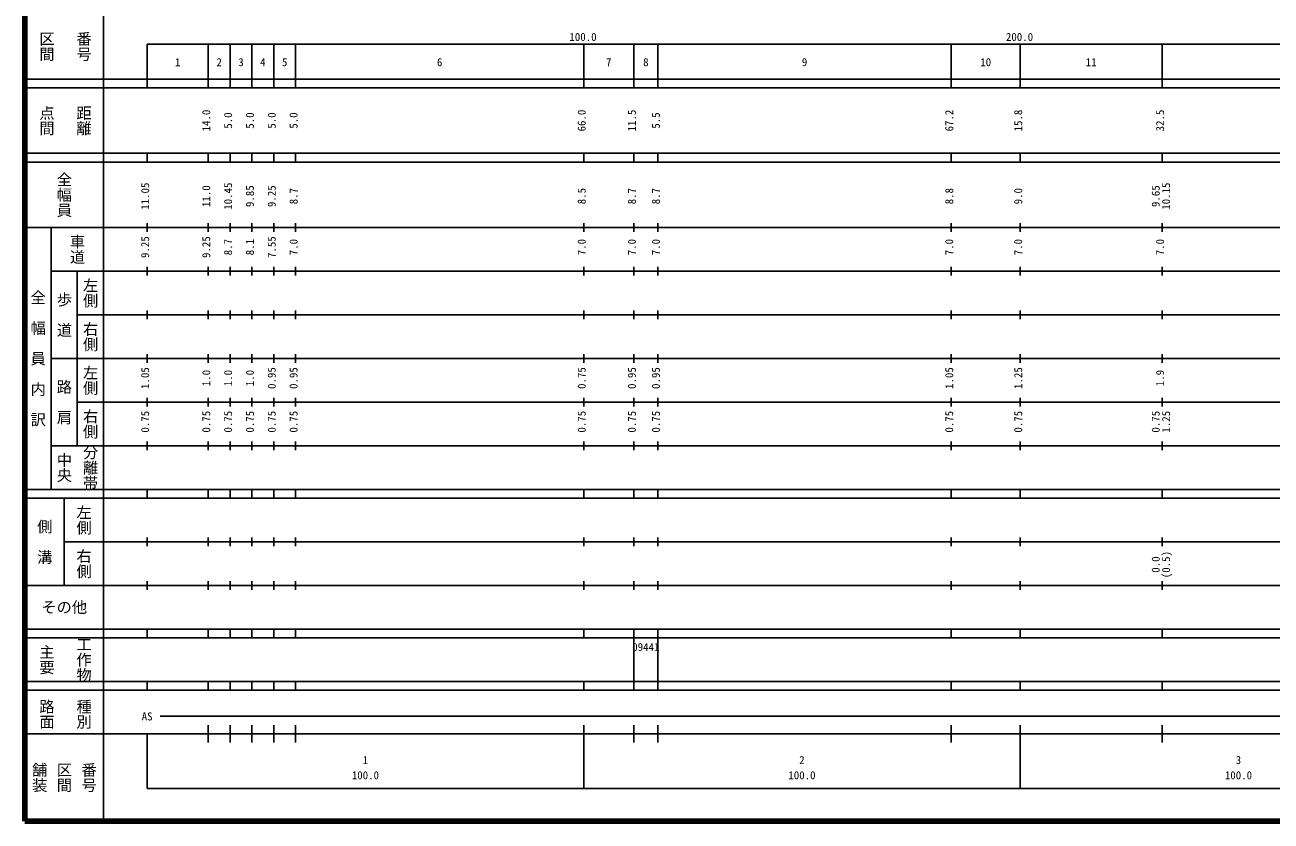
# Model space of a CAD drawing. Units: millimetres on the paper, enlarged 1000 times. Extents: x 40000 to 680000, y 20000 to 380000.
# Drawn here: x 40000 to 325470, y 20000 to 202409 of the extents above; entities that cross this region are included whole.
import ezdxf
from ezdxf.enums import TextEntityAlignment as Align

# ---------------------------------------------------------------- set-up
doc = ezdxf.new("R2010")
doc.units = ezdxf.units.MM
doc.header["$LTSCALE"] = 1000
doc.layers.add('M-TTL', color=2, linetype='Continuous', lineweight=140)
doc.layers.add('M-TTL-BAND', color=7, linetype='Continuous', lineweight=25)
doc.styles.add('@ＭＳ ゴシック', font='')
doc.styles.add('ＭＳ ゴシック', font='')
doc.styles.get('@ＭＳ ゴシック').set_extended_font_data('@MS Gothic')
doc.styles.get('ＭＳ ゴシック').set_extended_font_data('MS Gothic')

msp = doc.modelspace()

# ---------------------------------------------------------------- linework, layer by layer
at = {"layer": 'M-TTL'}
for p, q in [((40000, 380000), (40000, 20000)), ((40000, 20000), (680000, 20000))]:
    msp.add_line(p, q, dxfattribs=at)
at = {"layer": 'M-TTL-BAND'}
for p, q in [((58000, 370000), (58000, 20000)), ((68000, 198000), (579000, 198000)), ((68000, 198000), (68000, 188000)), ((82000, 188000), (82000, 198000)), ((87000, 188000), (87000, 198000)), ((92000, 188000), (92000, 198000)), ((97000, 188000), (97000, 198000)), ((102000, 188000), (102000, 198000)), ((168000, 188000), (168000, 198000)), ((179500, 188000), (179500, 198000)), ((185000, 188000), (185000, 198000)), ((252200, 188000), (252200, 198000)), ((268000, 188000), (268000, 198000)), ((300500, 188000), (300500, 198000)), ((40000, 190000), (579000, 190000)), ((40000, 188000), (579000, 188000)), ((40000, 173000), (579000, 173000)), ((68000, 171000), (68000, 173000)), ((82000, 171000), (82000, 173000)), ((87000, 171000), (87000, 173000)), ((92000, 171000), (92000, 173000)), ((97000, 171000), (97000, 173000)), ((102000, 171000), (102000, 173000)), ((168000, 171000), (168000, 173000)), ((179500, 171000), (179500, 173000)), ((185000, 171000), (185000, 173000)), ((252200, 171000), (252200, 173000)), ((268000, 171000), (268000, 173000)), ((300500, 171000), (300500, 173000)), ((40000, 171000), (579000, 171000)), ((40000, 156000), (579000, 156000)), ((46000, 96000), (46000, 156000)), ((68000, 155000), (68000, 157000)), ((82000, 155000), (82000, 157000)), ((87000, 155000), (87000, 157000)), ((92000, 155000), (92000, 157000)), ((97000, 155000), (97000, 157000)), ((102000, 155000), (102000, 157000)), ((168000, 155000), (168000, 157000)), ((179500, 155000), (179500, 157000)), ((185000, 155000), (185000, 157000)), ((252200, 155000), (252200, 157000)), ((268000, 155000), (268000, 157000)), ((300500, 155000), (300500, 157000)), ((46000, 146000), (579000, 146000)), ((52000, 146000), (52000, 106000)), ((68000, 145000), (68000, 147000)), ((82000, 145000), (82000, 147000)), ((87000, 145000), (87000, 147000)), ((92000, 145000), (92000, 147000)), ((97000, 145000), (97000, 147000)), ((102000, 145000), (102000, 147000)), ((168000, 145000), (168000, 147000)), ((179500, 145000), (179500, 147000)), ((185000, 145000), (185000, 147000)), ((252200, 145000), (252200, 147000)), ((268000, 145000), (268000, 147000)), ((300500, 145000), (300500, 147000)), ((52000, 136000), (579000, 136000)), ((68000, 135000), (68000, 137000)), ((82000, 135000), (82000, 137000)), ((87000, 135000), (87000, 137000)), ((92000, 135000), (92000, 137000)), ((97000, 135000), (97000, 137000)), ((102000, 135000), (102000, 137000)), ((168000, 135000), (168000, 137000)), ((179500, 135000), (179500, 137000)), ((185000, 135000), (185000, 137000)), ((252200, 135000), (252200, 137000)), ((268000, 135000), (268000, 137000)), ((300500, 135000), (300500, 137000)), ((46000, 126000), (579000, 126000)), ((68000, 125000), (68000, 127000)), ((82000, 125000), (82000, 127000)), ((87000, 125000), (87000, 127000)), ((92000, 125000), (92000, 127000)), ((97000, 125000), (97000, 127000)), ((102000, 125000), (102000, 127000)), ((168000, 125000), (168000, 127000)), ((179500, 125000), (179500, 127000)), ((185000, 125000), (185000, 127000)), ((252200, 125000), (252200, 127000)), ((268000, 125000), (268000, 127000)), ((300500, 125000), (300500, 127000)), ((52000, 116000), (579000, 116000)), ((68000, 115000), (68000, 117000)), ((82000, 115000), (82000, 117000)), ((87000, 115000), (87000, 117000)), ((92000, 115000), (92000, 117000)), ((97000, 115000), (97000, 117000)), ((102000, 115000), (102000, 117000)), ((168000, 115000), (168000, 117000)), ((179500, 115000), (179500, 117000)), ((185000, 115000), (185000, 117000)), ((252200, 115000), (252200, 117000)), ((268000, 115000), (268000, 117000)), ((300500, 115000), (300500, 117000)), ((46000, 106000), (579000, 106000)), ((68000, 105000), (68000, 107000)), ((82000, 105000), (82000, 107000)), ((87000, 105000), (87000, 107000)), ((92000, 105000), (92000, 107000)), ((97000, 105000), (97000, 107000)), ((102000, 105000), (102000, 107000)), ((168000, 105000), (168000, 107000)), ((179500, 105000), (179500, 107000)), ((185000, 105000), (185000, 107000)), ((252200, 105000), (252200, 107000)), ((268000, 105000), (268000, 107000)), ((300500, 105000), (300500, 107000)), ((40000, 96000), (579000, 96000)), ((68000, 94000), (68000, 96000)), ((82000, 94000), (82000, 96000)), ((87000, 94000), (87000, 96000)), ((92000, 94000), (92000, 96000)), ((97000, 94000), (97000, 96000)), ((102000, 94000), (102000, 96000)), ((168000, 94000), (168000, 96000)), ((179500, 94000), (179500, 96000)), ((185000, 94000), (185000, 96000)), ((252200, 94000), (252200, 96000)), ((268000, 94000), (268000, 96000)), ((300500, 94000), (300500, 96000)), ((40000, 94000), (579000, 94000)), ((49000, 94000), (49000, 74000)), ((49000, 84000), (579000, 84000)), ((68000, 83000), (68000, 85000)), ((82000, 83000), (82000, 85000)), ((87000, 83000), (87000, 85000)), ((92000, 83000), (92000, 85000)), ((97000, 83000), (97000, 85000)), ((102000, 83000), (102000, 85000)), ((168000, 83000), (168000, 85000)), ((179500, 83000), (179500, 85000)), ((185000, 83000), (185000, 85000)), ((252200, 83000), (252200, 85000)), ((268000, 83000), (268000, 85000)), ((300500, 83000), (300500, 85000)), ((68000, 73000), (68000, 75000)), ((82000, 73000), (82000, 75000)), ((87000, 73000), (87000, 75000)), ((92000, 73000), (92000, 75000)), ((97000, 73000), (97000, 75000)), ((102000, 73000), (102000, 75000)), ((168000, 73000), (168000, 75000)), ((179500, 73000), (179500, 75000)), ((185000, 73000), (185000, 75000)), ((252200, 73000), (252200, 75000)), ((268000, 73000), (268000, 75000)), ((300500, 73000), (300500, 75000)), ((40000, 74000), (579000, 74000)), ((40000, 64000), (579000, 64000)), ((68000, 62000), (68000, 64000)), ((82000, 62000), (82000, 64000)), ((87000, 62000), (87000, 64000)), ((92000, 62000), (92000, 64000)), ((97000, 62000), (97000, 64000)), ((102000, 62000), (102000, 64000)), ((168000, 62000), (168000, 64000)), ((179500, 62000), (179500, 64000)), ((185000, 62000), (185000, 64000)), ((252200, 62000), (252200, 64000)), ((268000, 62000), (268000, 64000)), ((300500, 62000), (300500, 64000)), ((40000, 62000), (579000, 62000)), ((179500, 52000), (179500, 62000)), ((185000, 52000), (185000, 62000)), ((40000, 52000), (579000, 52000)), ((68000, 50000), (68000, 52000)), ((82000, 50000), (82000, 52000)), ((87000, 50000), (87000, 52000)), ((92000, 50000), (92000, 52000)), ((97000, 50000), (97000, 52000)), ((102000, 50000), (102000, 52000)), ((168000, 50000), (168000, 52000)), ((179500, 50000), (179500, 52000)), ((185000, 50000), (185000, 52000)), ((252200, 50000), (252200, 52000)), ((268000, 50000), (268000, 52000)), ((300500, 50000), (300500, 52000)), ((40000, 50000), (579000, 50000)), ((71000, 44000), (565000, 44000)), ((40000, 40000), (579000, 40000)), ((68000, 40000), (68000, 27500)), ((82000, 38000), (82000, 42000)), ((87000, 38000), (87000, 42000)), ((92000, 38000), (92000, 42000)), ((97000, 38000), (97000, 42000)), ((102000, 38000), (102000, 42000)), ((168000, 27500), (168000, 42000)), ((179500, 38000), (179500, 42000)), ((185000, 38000), (185000, 42000)), ((252200, 38000), (252200, 42000)), ((268000, 27500), (268000, 42000)), ((300500, 38000), (300500, 42000)), ((68000, 27500), (579000, 27500))]:
    msp.add_line(p, q, dxfattribs=at)

# ---------------------------------------------------------------- texts
at = {"layer": 'M-TTL-BAND', "style": '@ＭＳ ゴシック'}
for s, p in [('区間', (45000, 197500)), ('番号', (53500, 197500)), ('点間', (45000, 180500)), ('距離', (53500, 180500)), ('全幅員', (49000, 163500)), ('車道', (52000, 151000)), ('左側', (55000, 141000)), ('全\u3000幅\u3000員\u3000内\u3000訳', (43000, 126000)), ('歩\u3000道', (49000, 136000)), ('右側', (55000, 131000)), ('左側', (55000, 121000)), ('路\u3000肩', (49000, 116000)), ('右側', (55000, 111000)), ('分離帯', (55000, 101000)), ('中央', (49000, 101000)), ('左側', (53500, 89000)), ('側\u3000溝', (44500, 84000)), ('右側', (53500, 79000)), ('主要', (45000, 57000)), ('工作物', (53500, 57000)), ('路面', (45000, 44500)), ('種別', (53500, 44500)), ('舗装', (43333, 30000)), ('区間', (49000, 30000)), ('番号', (54667, 30000))]:
    msp.add_text(s, height=2566, rotation=270, dxfattribs=at).set_placement(p, align=Align.MIDDLE_CENTER)
at = {"layer": 'M-TTL-BAND', "style": 'ＭＳ ゴシック'}
for s, p in [('100.0', (167844, 198195)), ('200.0', (267844, 198195)), ('1', (75000, 192405)), ('2', (84500, 192405)), ('3', (89500, 192405)), ('4', (94500, 192405)), ('5', (99500, 192405)), ('6', (135000, 192405)), ('7', (173750, 192405)), ('8', (182250, 192405)), ('9', (218600, 192405)), ('10', (260100, 192405)), ('11', (284250, 192405)), ('AS', (68000, 42500)), ('1', (118000, 32523)), ('2', (218000, 32523)), ('3', (318000, 32523)), ('100.0', (118000, 29033)), ('100.0', (218000, 29033)), ('100.0', (318000, 29033))]:
    msp.add_text(s, height=1833, dxfattribs=at).set_placement(p, align=Align.BOTTOM_CENTER)
for s, p in [('14.0', (83000, 180500)), ('66.0', (169000, 180500)), ('11.5', (180500, 180500)), ('67.2', (253200, 180500)), ('15.8', (269000, 180500)), ('32.5', (301500, 180500)), ('5.0', (88000, 180500)), ('5.0', (93000, 180500)), ('5.0', (98000, 180500)), ('5.0', (103000, 180500)), ('5.5', (186000, 180500)), ('11.05', (69000, 163174)), ('10.45', (88000, 163174)), ('10.15', (302870, 163174)), ('11.0', (83000, 163174)), ('9.85', (93000, 163174)), ('9.25', (98000, 163174)), ('8.7', (103000, 163174)), ('8.5', (169000, 163174)), ('8.7', (180500, 163174)), ('8.7', (186000, 163174)), ('8.8', (253200, 163174)), ('9.0', (269000, 163174)), ('9.65', (300500, 163174)), ('9.25', (69000, 151500)), ('9.25', (83000, 151500)), ('8.7', (88000, 151500)), ('8.1', (93000, 151500)), ('7.55', (98000, 151500)), ('7.0', (103000, 151500)), ('7.0', (169000, 151500)), ('7.0', (180500, 151500)), ('7.0', (186000, 151500)), ('7.0', (253200, 151500)), ('7.0', (269000, 151500)), ('7.0', (301500, 151500)), ('1.05', (69000, 121500)), ('1.0', (83000, 121500)), ('1.0', (88000, 121500)), ('1.0', (93000, 121500)), ('0.95', (98000, 121500)), ('0.95', (103000, 121500)), ('0.75', (169000, 121500)), ('0.95', (180500, 121500)), ('0.95', (186000, 121500)), ('1.05', (253200, 121500)), ('1.25', (269000, 121500)), ('1.9', (301500, 121500)), ('0.75', (69000, 111500)), ('0.75', (83000, 111500)), ('0.75', (88000, 111500)), ('0.75', (93000, 111500)), ('0.75', (98000, 111500)), ('0.75', (103000, 111500)), ('0.75', (169000, 111500)), ('0.75', (180500, 111500)), ('0.75', (186000, 111500)), ('0.75', (253200, 111500)), ('0.75', (269000, 111500)), ('0.75', (300500, 111500)), ('1.25', (302870, 111500)), ('0.0', (300500, 78764)), ('(0.5)', (302870, 78764))]:
    msp.add_text(s, height=1833, rotation=90, dxfattribs=at).set_placement(p, align=Align.BOTTOM_CENTER)
msp.add_text('その他', height=2566, dxfattribs=at).set_placement((49000, 69000), align=Align.MIDDLE_CENTER)
msp.add_text('09441', height=1833, dxfattribs=at).set_placement((179125, 58405), align=Align.BOTTOM_LEFT)

doc.saveas('drawing.dxf')
